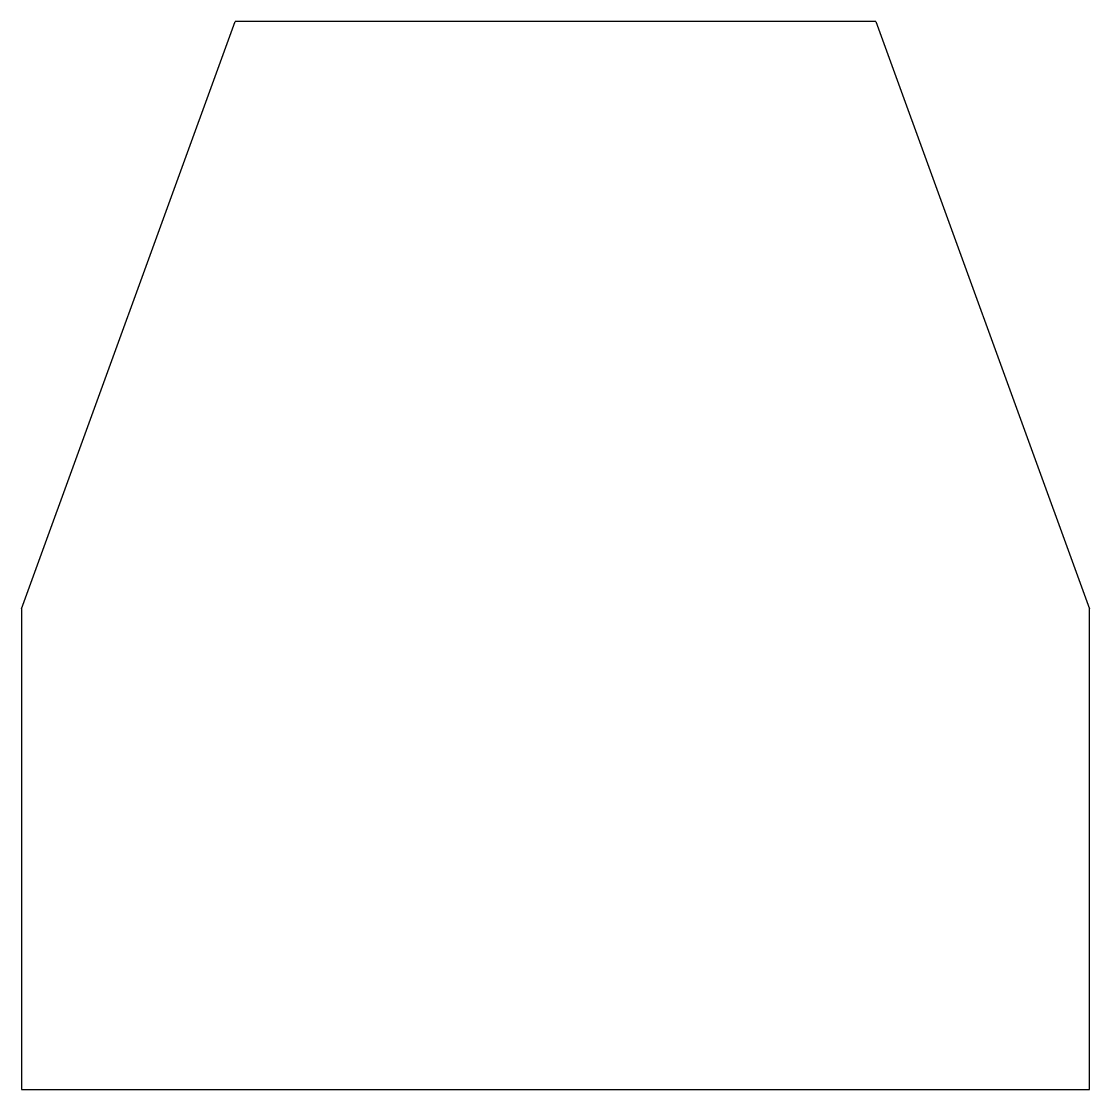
# Model space of a CAD drawing. Header units: millimetres. Extents: x -50 to 50, y -50 to 50.
import ezdxf

# ---------------------------------------------------------------- set-up
doc = ezdxf.new("R2010")
doc.units = ezdxf.units.MM
doc.layers.get('0').update_dxf_attribs({"linetype": 'CONTINUOUS', "lineweight": 25, "true_color": 0xffffff})

msp = doc.modelspace()

# ---------------------------------------------------------------- linework, layer by layer
for p, q in [((-50, -5), (-30, 50)), ((30, 50), (-30, 50)), ((30, 50), (50, -5)), ((50, -5), (50, -5)), ((50, -50), (50, -5)), ((-50, -5), (-50, -50)), ((-50, -50), (50, -50)), ((-50, -50), (-50, -50))]:
    msp.add_line(p, q)

doc.saveas('drawing.dxf')
